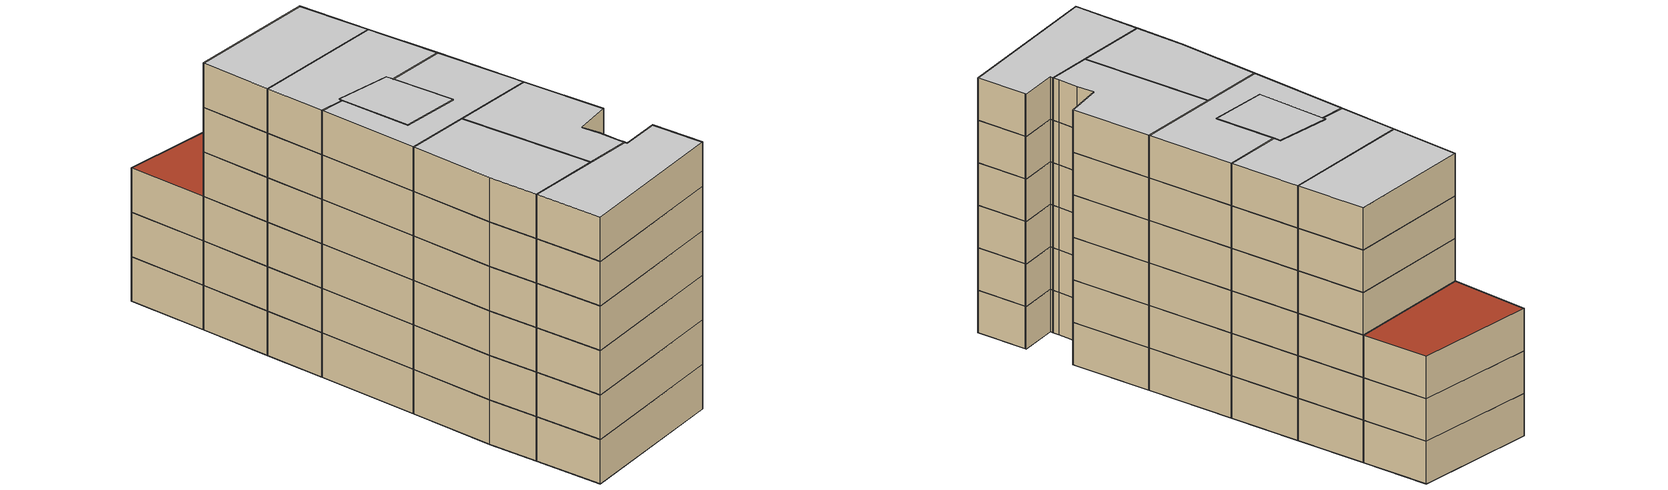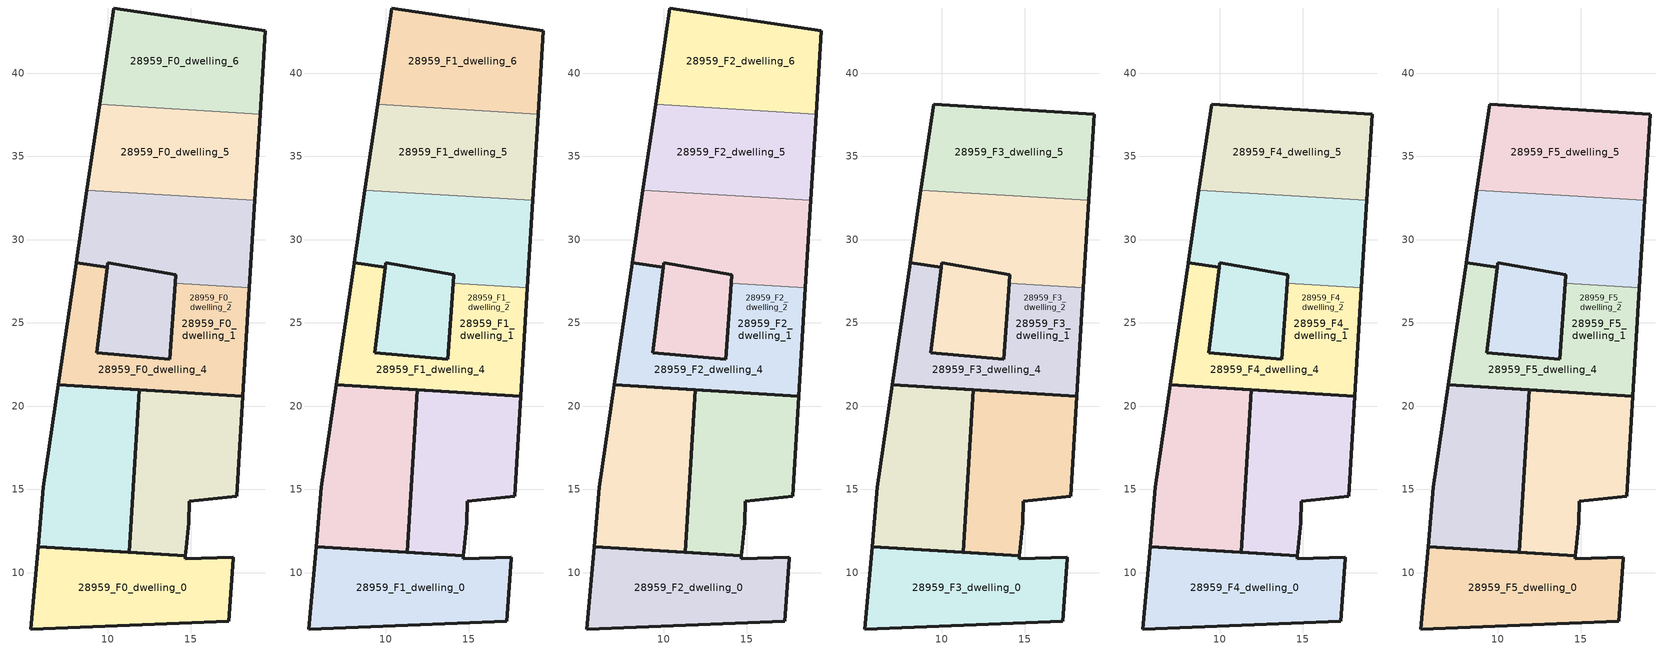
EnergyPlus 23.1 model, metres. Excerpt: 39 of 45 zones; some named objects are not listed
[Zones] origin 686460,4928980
28959_F0_dwelling_0
 floor ground (EU_floor_Construction): 11.3,11.22 11.89,20.99 7.05,21.28 6.15,15.14 5.83,11.56 z0; 17.28,7.08 17.54,10.84 17.55,10.92 14.66,10.83 14.67,11.02 11.3,11.22 5.83,11.56 5.39,6.62 z0; 14.71,11.51 14.89,13.01 14.92,14.29 17.76,14.59 18.12,20.61 11.89,20.99 11.3,11.22 14.67,11.02 z0
 wall outside (EU_wall_Construction): 5.39,6.62 5.83,11.56 14.67,11.02 14.66,10.83 17.55,10.92 17.54,10.84 17.28,7.08 5.39,6.62 z0:3
28959_F0_dwelling_1
 floor ground (EU_floor_Construction): 11.3,11.22 11.89,20.99 7.05,21.28 6.15,15.14 5.83,11.56 z0; 17.28,7.08 17.54,10.84 17.55,10.92 14.66,10.83 14.67,11.02 11.3,11.22 5.83,11.56 5.39,6.62 z0; 18.12,20.61 18.52,27.12 14.05,27.39 13.75,22.82 9.36,23.21 9.97,28.36 8.12,28.61 8.12,28.6 7.05,21.28 11.89,20.99 z0
 wall outside (EU_wall_Construction): 6.15,15.14 7.05,21.28 11.89,20.99 11.3,11.22 5.83,11.56 6.15,15.14 z0:3
28959_F0_dwelling_2
 floor ground (EU_floor_Construction): 17.28,7.08 17.54,10.84 17.55,10.92 14.66,10.83 14.67,11.02 11.3,11.22 5.83,11.56 5.39,6.62 z0; 14.71,11.51 14.89,13.01 14.92,14.29 17.76,14.59 18.12,20.61 11.89,20.99 11.3,11.22 14.67,11.02 z0; 18.12,20.61 18.52,27.12 14.05,27.39 13.75,22.82 9.36,23.21 9.97,28.36 8.12,28.61 8.12,28.6 7.05,21.28 11.89,20.99 z0
 wall outside (EU_wall_Construction): 17.76,14.59 14.92,14.29 14.89,13.01 14.71,11.51 14.67,11.02 11.3,11.22 11.89,20.99 18.12,20.61 17.76,14.59 z0:3
28959_F0_dwelling_3
 floor ground (EU_floor_Construction): 18.12,20.61 18.52,27.12 14.05,27.39 13.75,22.82 9.36,23.21 9.97,28.36 8.12,28.61 8.12,28.6 7.05,21.28 11.89,20.99 z0; 11.3,11.22 11.89,20.99 7.05,21.28 6.15,15.14 5.83,11.56 z0; 14.71,11.51 14.89,13.01 14.92,14.29 17.76,14.59 18.12,20.61 11.89,20.99 11.3,11.22 14.67,11.02 z0; 18.52,27.12 18.84,32.37 8.76,32.98 8.12,28.61 9.97,28.36 10,28.61 14.09,27.9 14.05,27.39 z0; 13.75,22.82 14.05,27.39 14.09,27.9 10,28.61 9.97,28.36 9.36,23.21 z0
 wall outside (EU_wall_Construction): 18.52,27.12 18.12,20.61 7.05,21.28 8.12,28.6 8.12,28.61 9.97,28.36 9.36,23.21 13.75,22.82 14.05,27.39 z0:3
 wall to 28959_F0_dwelling_4 (EU_wall_Construction): 14.05,27.39 18.52,27.12 z0:3
28959_F0_dwelling_4
 floor ground (EU_floor_Construction): 18.52,27.12 18.84,32.37 8.76,32.98 8.12,28.61 9.97,28.36 10,28.61 14.09,27.9 14.05,27.39 z0; 18.12,20.61 18.52,27.12 14.05,27.39 13.75,22.82 9.36,23.21 9.97,28.36 8.12,28.61 8.12,28.6 7.05,21.28 z0; 13.75,22.82 14.05,27.39 14.09,27.9 10,28.61 9.97,28.36 9.36,23.21 z0
 wall outside (EU_wall_Construction): 14.05,27.39 14.09,27.9 10,28.61 9.97,28.36 8.12,28.61 8.76,32.98 / 18.84,32.37 18.52,27.12 z0:3
 wall to 28959_F0_dwelling_5 (EU_wall_Construction): 8.76,32.98 18.84,32.37 z0:3
28959_F0_dwelling_5
 floor ground (EU_floor_Construction): 18.84,32.37 19.16,37.54 9.52,38.13 8.76,32.98 z0
 wall outside (EU_wall_Construction): 8.76,32.98 9.52,38.13 / 19.16,37.54 18.84,32.37 z0:3
 wall to 28959_F0_dwelling_6 (EU_wall_Construction): 9.52,38.13 19.16,37.54 z0:3
28959_F0_dwelling_6
 floor ground (EU_floor_Construction): 19.16,37.54 19.47,42.55 10.37,43.92 9.52,38.13 z0
 wall outside (EU_wall_Construction): 9.52,38.13 10.37,43.92 19.47,42.55 19.16,37.54 z0:3
28959_F1_dwelling_0
 floor to 28959_F0_dwelling_0 (EU_floor_Construction): 17.28,7.08 17.54,10.84 17.55,10.92 14.66,10.83 14.67,11.02 11.3,11.22 5.83,11.56 5.39,6.62 z3; 11.3,11.22 11.89,20.99 7.05,21.28 6.15,15.14 5.83,11.56 z3; 14.71,11.51 14.89,13.01 14.92,14.29 17.76,14.59 18.12,20.61 11.89,20.99 11.3,11.22 14.67,11.02 z3
 wall outside (EU_wall_Construction): 5.39,6.62 5.83,11.56 14.67,11.02 14.66,10.83 17.55,10.92 17.54,10.84 17.28,7.08 5.39,6.62 z3:6
28959_F1_dwelling_1
 floor outside (EU_floor_Construction): 17.28,7.08 17.54,10.84 17.55,10.92 14.66,10.83 14.67,11.02 11.3,11.22 5.83,11.56 5.39,6.62 z3; 18.12,20.61 18.52,27.12 14.05,27.39 13.75,22.82 9.36,23.21 9.97,28.36 8.12,28.61 8.12,28.6 7.05,21.28 11.89,20.99 z3
 floor to 28959_F0_dwelling_1 (EU_floor_Construction): 11.3,11.22 11.89,20.99 7.05,21.28 6.15,15.14 5.83,11.56 z3
 wall outside (EU_wall_Construction): 6.15,15.14 7.05,21.28 11.89,20.99 11.3,11.22 5.83,11.56 6.15,15.14 z3:6
28959_F1_dwelling_2
 floor to 28959_F0_dwelling_2 (EU_floor_Construction): 17.28,7.08 17.54,10.84 17.55,10.92 14.66,10.83 14.67,11.02 11.3,11.22 5.83,11.56 5.39,6.62 z3; 14.71,11.51 14.89,13.01 14.92,14.29 17.76,14.59 18.12,20.61 11.89,20.99 11.3,11.22 14.67,11.02 z3; 18.12,20.61 18.52,27.12 14.05,27.39 13.75,22.82 9.36,23.21 9.97,28.36 8.12,28.61 8.12,28.6 7.05,21.28 11.89,20.99 z3
 wall outside (EU_wall_Construction): 17.76,14.59 14.92,14.29 14.89,13.01 14.71,11.51 14.67,11.02 11.3,11.22 11.89,20.99 18.12,20.61 17.76,14.59 z3:6
28959_F1_dwelling_3
 floor outside (EU_floor_Construction): 18.52,27.12 18.84,32.37 8.76,32.98 8.12,28.61 9.97,28.36 10,28.61 14.09,27.9 14.05,27.39 z3; 13.75,22.82 14.05,27.39 14.09,27.9 10,28.61 9.97,28.36 9.36,23.21 z3
 floor to 28959_F0_dwelling_3 (EU_floor_Construction): 18.12,20.61 18.52,27.12 14.05,27.39 13.75,22.82 9.36,23.21 9.97,28.36 8.12,28.61 8.12,28.6 7.05,21.28 11.89,20.99 z3; 11.3,11.22 11.89,20.99 7.05,21.28 6.15,15.14 5.83,11.56 z3; 14.71,11.51 14.89,13.01 14.92,14.29 17.76,14.59 18.12,20.61 11.89,20.99 11.3,11.22 14.67,11.02 z3
 wall outside (EU_wall_Construction): 18.52,27.12 18.12,20.61 7.05,21.28 8.12,28.6 8.12,28.61 9.97,28.36 9.36,23.21 13.75,22.82 14.05,27.39 z3:6
 wall to 28959_F1_dwelling_4 (EU_wall_Construction): 14.05,27.39 18.52,27.12 z3:6
28959_F1_dwelling_4
 floor to 28959_F0_dwelling_4 (EU_floor_Construction): 18.52,27.12 18.84,32.37 8.76,32.98 8.12,28.61 9.97,28.36 10,28.61 14.09,27.9 14.05,27.39 z3; 18.12,20.61 18.52,27.12 14.05,27.39 13.75,22.82 9.36,23.21 9.97,28.36 8.12,28.61 8.12,28.6 7.05,21.28 z3; 13.75,22.82 14.05,27.39 14.09,27.9 10,28.61 9.97,28.36 9.36,23.21 z3
 wall outside (EU_wall_Construction): 14.05,27.39 14.09,27.9 10,28.61 9.97,28.36 8.12,28.61 8.76,32.98 / 18.84,32.37 18.52,27.12 z3:6
 wall to 28959_F1_dwelling_5 (EU_wall_Construction): 8.76,32.98 18.84,32.37 z3:6
28959_F1_dwelling_5
 floor to 28959_F0_dwelling_5 (EU_floor_Construction): 18.84,32.37 19.16,37.54 9.52,38.13 8.76,32.98 z3
 wall outside (EU_wall_Construction): 8.76,32.98 9.52,38.13 / 19.16,37.54 18.84,32.37 z3:6
 wall to 28959_F1_dwelling_6 (EU_wall_Construction): 9.52,38.13 19.16,37.54 z3:6
28959_F1_dwelling_6
 floor to 28959_F0_dwelling_6 (EU_floor_Construction): 19.16,37.54 19.47,42.55 10.37,43.92 9.52,38.13 z3
 wall outside (EU_wall_Construction): 9.52,38.13 10.37,43.92 19.47,42.55 19.16,37.54 z3:6
28959_F2_dwelling_0
 floor to 28959_F1_dwelling_0 (EU_floor_Construction): 17.28,7.08 17.54,10.84 17.55,10.92 14.66,10.83 14.67,11.02 11.3,11.22 5.83,11.56 5.39,6.62 z6; 11.3,11.22 11.89,20.99 7.05,21.28 6.15,15.14 5.83,11.56 z6; 14.71,11.51 14.89,13.01 14.92,14.29 17.76,14.59 18.12,20.61 11.89,20.99 11.3,11.22 14.67,11.02 z6
 wall outside (EU_wall_Construction): 5.39,6.62 5.83,11.56 14.67,11.02 14.66,10.83 17.55,10.92 17.54,10.84 17.28,7.08 5.39,6.62 z6:9
28959_F2_dwelling_1
 floor outside (EU_floor_Construction): 17.28,7.08 17.54,10.84 17.55,10.92 14.66,10.83 14.67,11.02 11.3,11.22 5.83,11.56 5.39,6.62 z6; 18.12,20.61 18.52,27.12 14.05,27.39 13.75,22.82 9.36,23.21 9.97,28.36 8.12,28.61 8.12,28.6 7.05,21.28 11.89,20.99 z6
 floor to 28959_F1_dwelling_1 (EU_floor_Construction): 11.3,11.22 11.89,20.99 7.05,21.28 6.15,15.14 5.83,11.56 z6
 wall outside (EU_wall_Construction): 6.15,15.14 7.05,21.28 11.89,20.99 11.3,11.22 5.83,11.56 6.15,15.14 z6:9
28959_F2_dwelling_2
 floor to 28959_F1_dwelling_2 (EU_floor_Construction): 17.28,7.08 17.54,10.84 17.55,10.92 14.66,10.83 14.67,11.02 11.3,11.22 5.83,11.56 5.39,6.62 z6; 14.71,11.51 14.89,13.01 14.92,14.29 17.76,14.59 18.12,20.61 11.89,20.99 11.3,11.22 14.67,11.02 z6; 18.12,20.61 18.52,27.12 14.05,27.39 13.75,22.82 9.36,23.21 9.97,28.36 8.12,28.61 8.12,28.6 7.05,21.28 11.89,20.99 z6
 wall outside (EU_wall_Construction): 17.76,14.59 14.92,14.29 14.89,13.01 14.71,11.51 14.67,11.02 11.3,11.22 11.89,20.99 18.12,20.61 17.76,14.59 z6:9
28959_F2_dwelling_3
 floor outside (EU_floor_Construction): 18.52,27.12 18.84,32.37 8.76,32.98 8.12,28.61 9.97,28.36 10,28.61 14.09,27.9 14.05,27.39 z6; 13.75,22.82 14.05,27.39 14.09,27.9 10,28.61 9.97,28.36 9.36,23.21 z6
 floor to 28959_F1_dwelling_3 (EU_floor_Construction): 18.12,20.61 18.52,27.12 14.05,27.39 13.75,22.82 9.36,23.21 9.97,28.36 8.12,28.61 8.12,28.6 7.05,21.28 11.89,20.99 z6; 11.3,11.22 11.89,20.99 7.05,21.28 6.15,15.14 5.83,11.56 z6; 14.71,11.51 14.89,13.01 14.92,14.29 17.76,14.59 18.12,20.61 11.89,20.99 11.3,11.22 14.67,11.02 z6
 wall outside (EU_wall_Construction): 18.52,27.12 18.12,20.61 7.05,21.28 8.12,28.6 8.12,28.61 9.97,28.36 9.36,23.21 13.75,22.82 14.05,27.39 z6:9
 wall to 28959_F2_dwelling_4 (EU_wall_Construction): 14.05,27.39 18.52,27.12 z6:9
28959_F2_dwelling_4
 floor to 28959_F1_dwelling_4 (EU_floor_Construction): 18.52,27.12 18.84,32.37 8.76,32.98 8.12,28.61 9.97,28.36 10,28.61 14.09,27.9 14.05,27.39 z6; 18.12,20.61 18.52,27.12 14.05,27.39 13.75,22.82 9.36,23.21 9.97,28.36 8.12,28.61 8.12,28.6 7.05,21.28 z6; 13.75,22.82 14.05,27.39 14.09,27.9 10,28.61 9.97,28.36 9.36,23.21 z6
 wall outside (EU_wall_Construction): 14.05,27.39 14.09,27.9 10,28.61 9.97,28.36 8.12,28.61 8.76,32.98 / 18.84,32.37 18.52,27.12 z6:9
 wall to 28959_F2_dwelling_5 (EU_wall_Construction): 8.76,32.98 18.84,32.37 z6:9
28959_F2_dwelling_5
 floor to 28959_F1_dwelling_5 (EU_floor_Construction): 18.84,32.37 19.16,37.54 9.52,38.13 8.76,32.98 z6
 wall outside (EU_wall_Construction): 8.76,32.98 9.52,38.13 / 19.16,37.54 18.84,32.37 z6:9
 wall to 28959_F2_dwelling_6 (EU_wall_Construction): 9.52,38.13 19.16,37.54 z6:9
28959_F2_dwelling_6
 floor to 28959_F1_dwelling_6 (EU_floor_Construction): 19.16,37.54 19.47,42.55 10.37,43.92 9.52,38.13 z6
 wall outside (EU_wall_Construction): 9.52,38.13 10.37,43.92 19.47,42.55 19.16,37.54 z6:9
 roof outside (EU_roof_Construction): 19.47,42.55 19.16,37.54 9.52,38.13 10.37,43.92 z9
28959_F3_dwelling_0
 floor to 28959_F2_dwelling_0 (EU_floor_Construction): 17.28,7.08 17.54,10.84 17.55,10.92 14.66,10.83 14.67,11.02 11.3,11.22 5.83,11.56 5.39,6.62 z9; 11.3,11.22 11.89,20.99 7.05,21.28 6.15,15.14 5.83,11.56 z9; 14.71,11.51 14.89,13.01 14.92,14.29 17.76,14.59 18.12,20.61 11.89,20.99 11.3,11.22 14.67,11.02 z9
 wall outside (EU_wall_Construction): 5.39,6.62 5.83,11.56 14.67,11.02 14.66,10.83 17.55,10.92 17.54,10.84 17.28,7.08 5.39,6.62 z9:12
28959_F3_dwelling_1
 floor outside (EU_floor_Construction): 17.28,7.08 17.54,10.84 17.55,10.92 14.66,10.83 14.67,11.02 11.3,11.22 5.83,11.56 5.39,6.62 z9; 18.12,20.61 18.52,27.12 14.05,27.39 13.75,22.82 9.36,23.21 9.97,28.36 8.12,28.61 8.12,28.6 7.05,21.28 11.89,20.99 z9
 floor to 28959_F2_dwelling_1 (EU_floor_Construction): 11.3,11.22 11.89,20.99 7.05,21.28 6.15,15.14 5.83,11.56 z9
 wall outside (EU_wall_Construction): 6.15,15.14 7.05,21.28 11.89,20.99 11.3,11.22 5.83,11.56 6.15,15.14 z9:12
28959_F3_dwelling_2
 floor to 28959_F2_dwelling_2 (EU_floor_Construction): 17.28,7.08 17.54,10.84 17.55,10.92 14.66,10.83 14.67,11.02 11.3,11.22 5.83,11.56 5.39,6.62 z9; 14.71,11.51 14.89,13.01 14.92,14.29 17.76,14.59 18.12,20.61 11.89,20.99 11.3,11.22 14.67,11.02 z9; 18.12,20.61 18.52,27.12 14.05,27.39 13.75,22.82 9.36,23.21 9.97,28.36 8.12,28.61 8.12,28.6 7.05,21.28 11.89,20.99 z9
 wall outside (EU_wall_Construction): 17.76,14.59 14.92,14.29 14.89,13.01 14.71,11.51 14.67,11.02 11.3,11.22 11.89,20.99 18.12,20.61 17.76,14.59 z9:12
28959_F3_dwelling_3
 floor outside (EU_floor_Construction): 18.52,27.12 18.84,32.37 8.76,32.98 8.12,28.61 9.97,28.36 10,28.61 14.09,27.9 14.05,27.39 z9; 13.75,22.82 14.05,27.39 14.09,27.9 10,28.61 9.97,28.36 9.36,23.21 z9
 floor to 28959_F2_dwelling_3 (EU_floor_Construction): 18.12,20.61 18.52,27.12 14.05,27.39 13.75,22.82 9.36,23.21 9.97,28.36 8.12,28.61 8.12,28.6 7.05,21.28 11.89,20.99 z9; 11.3,11.22 11.89,20.99 7.05,21.28 6.15,15.14 5.83,11.56 z9; 14.71,11.51 14.89,13.01 14.92,14.29 17.76,14.59 18.12,20.61 11.89,20.99 11.3,11.22 14.67,11.02 z9
 wall outside (EU_wall_Construction): 18.52,27.12 18.12,20.61 7.05,21.28 8.12,28.6 8.12,28.61 9.97,28.36 9.36,23.21 13.75,22.82 14.05,27.39 z9:12
 wall to 28959_F3_dwelling_4 (EU_wall_Construction): 14.05,27.39 18.52,27.12 z9:12
28959_F3_dwelling_4
 floor to 28959_F2_dwelling_4 (EU_floor_Construction): 18.52,27.12 18.84,32.37 8.76,32.98 8.12,28.61 9.97,28.36 10,28.61 14.09,27.9 14.05,27.39 z9; 18.12,20.61 18.52,27.12 14.05,27.39 13.75,22.82 9.36,23.21 9.97,28.36 8.12,28.61 8.12,28.6 7.05,21.28 z9; 13.75,22.82 14.05,27.39 14.09,27.9 10,28.61 9.97,28.36 9.36,23.21 z9
 wall outside (EU_wall_Construction): 14.05,27.39 14.09,27.9 10,28.61 9.97,28.36 8.12,28.61 8.76,32.98 / 18.84,32.37 18.52,27.12 z9:12
 wall to 28959_F3_dwelling_5 (EU_wall_Construction): 8.76,32.98 18.84,32.37 z9:12
28959_F3_dwelling_5
 floor to 28959_F2_dwelling_5 (EU_floor_Construction): 18.84,32.37 19.16,37.54 9.52,38.13 8.76,32.98 z9
 wall outside (EU_wall_Construction): 8.76,32.98 9.52,38.13 19.16,37.54 18.84,32.37 z9:12
28959_F4_dwelling_0
 floor to 28959_F3_dwelling_0 (EU_floor_Construction): 17.28,7.08 17.54,10.84 17.55,10.92 14.66,10.83 14.67,11.02 11.3,11.22 5.83,11.56 5.39,6.62 z12; 11.3,11.22 11.89,20.99 7.05,21.28 6.15,15.14 5.83,11.56 z12; 14.71,11.51 14.89,13.01 14.92,14.29 17.76,14.59 18.12,20.61 11.89,20.99 11.3,11.22 14.67,11.02 z12
 wall outside (EU_wall_Construction): 5.39,6.62 5.83,11.56 14.67,11.02 14.66,10.83 17.55,10.92 17.54,10.84 17.28,7.08 5.39,6.62 z12:15
28959_F4_dwelling_1
 floor outside (EU_floor_Construction): 17.28,7.08 17.54,10.84 17.55,10.92 14.66,10.83 14.67,11.02 11.3,11.22 5.83,11.56 5.39,6.62 z12; 18.12,20.61 18.52,27.12 14.05,27.39 13.75,22.82 9.36,23.21 9.97,28.36 8.12,28.61 8.12,28.6 7.05,21.28 11.89,20.99 z12
 floor to 28959_F3_dwelling_1 (EU_floor_Construction): 11.3,11.22 11.89,20.99 7.05,21.28 6.15,15.14 5.83,11.56 z12
 wall outside (EU_wall_Construction): 6.15,15.14 7.05,21.28 11.89,20.99 11.3,11.22 5.83,11.56 6.15,15.14 z12:15
28959_F4_dwelling_2
 floor to 28959_F3_dwelling_2 (EU_floor_Construction): 17.28,7.08 17.54,10.84 17.55,10.92 14.66,10.83 14.67,11.02 11.3,11.22 5.83,11.56 5.39,6.62 z12; 14.71,11.51 14.89,13.01 14.92,14.29 17.76,14.59 18.12,20.61 11.89,20.99 11.3,11.22 14.67,11.02 z12; 18.12,20.61 18.52,27.12 14.05,27.39 13.75,22.82 9.36,23.21 9.97,28.36 8.12,28.61 8.12,28.6 7.05,21.28 11.89,20.99 z12
 wall outside (EU_wall_Construction): 17.76,14.59 14.92,14.29 14.89,13.01 14.71,11.51 14.67,11.02 11.3,11.22 11.89,20.99 18.12,20.61 17.76,14.59 z12:15
28959_F4_dwelling_3
 floor outside (EU_floor_Construction): 18.52,27.12 18.84,32.37 8.76,32.98 8.12,28.61 9.97,28.36 10,28.61 14.09,27.9 14.05,27.39 z12; 13.75,22.82 14.05,27.39 14.09,27.9 10,28.61 9.97,28.36 9.36,23.21 z12
 floor to 28959_F3_dwelling_3 (EU_floor_Construction): 18.12,20.61 18.52,27.12 14.05,27.39 13.75,22.82 9.36,23.21 9.97,28.36 8.12,28.61 8.12,28.6 7.05,21.28 11.89,20.99 z12; 11.3,11.22 11.89,20.99 7.05,21.28 6.15,15.14 5.83,11.56 z12; 14.71,11.51 14.89,13.01 14.92,14.29 17.76,14.59 18.12,20.61 11.89,20.99 11.3,11.22 14.67,11.02 z12
 wall outside (EU_wall_Construction): 18.52,27.12 18.12,20.61 7.05,21.28 8.12,28.6 8.12,28.61 9.97,28.36 9.36,23.21 13.75,22.82 14.05,27.39 z12:15
 wall to 28959_F4_dwelling_4 (EU_wall_Construction): 14.05,27.39 18.52,27.12 z12:15
28959_F4_dwelling_4
 floor to 28959_F3_dwelling_4 (EU_floor_Construction): 18.52,27.12 18.84,32.37 8.76,32.98 8.12,28.61 9.97,28.36 10,28.61 14.09,27.9 14.05,27.39 z12; 18.12,20.61 18.52,27.12 14.05,27.39 13.75,22.82 9.36,23.21 9.97,28.36 8.12,28.61 8.12,28.6 7.05,21.28 z12; 13.75,22.82 14.05,27.39 14.09,27.9 10,28.61 9.97,28.36 9.36,23.21 z12
 wall outside (EU_wall_Construction): 14.05,27.39 14.09,27.9 10,28.61 9.97,28.36 8.12,28.61 8.76,32.98 / 18.84,32.37 18.52,27.12 z12:15
 wall to 28959_F4_dwelling_5 (EU_wall_Construction): 8.76,32.98 18.84,32.37 z12:15
28959_F4_dwelling_5
 floor to 28959_F3_dwelling_5 (EU_floor_Construction): 18.84,32.37 19.16,37.54 9.52,38.13 8.76,32.98 z12
 wall outside (EU_wall_Construction): 8.76,32.98 9.52,38.13 19.16,37.54 18.84,32.37 z12:15
28959_F5_dwelling_0
 floor to 28959_F4_dwelling_0 (EU_floor_Construction): 17.28,7.08 17.54,10.84 17.55,10.92 14.66,10.83 14.67,11.02 11.3,11.22 5.83,11.56 5.39,6.62 z15; 11.3,11.22 11.89,20.99 7.05,21.28 6.15,15.14 5.83,11.56 z15; 14.71,11.51 14.89,13.01 14.92,14.29 17.76,14.59 18.12,20.61 11.89,20.99 11.3,11.22 14.67,11.02 z15
 wall outside (EU_wall_Construction): 5.39,6.62 5.83,11.56 14.67,11.02 14.66,10.83 17.55,10.92 17.54,10.84 17.28,7.08 5.39,6.62 z15:18
 ceiling to 28959_F6_dwelling_0 (EU_floor_Construction): 17.55,10.92 17.54,10.84 17.28,7.08 5.39,6.62 5.83,11.56 11.3,11.22 14.67,11.02 14.66,10.83 z18; 11.89,20.99 11.3,11.22 5.83,11.56 6.15,15.14 7.05,21.28 z18; 18.12,20.61 17.76,14.59 14.92,14.29 14.89,13.01 14.71,11.51 14.67,11.02 11.3,11.22 11.89,20.99 z18
28959_F5_dwelling_1
 floor outside (EU_floor_Construction): 17.28,7.08 17.54,10.84 17.55,10.92 14.66,10.83 14.67,11.02 11.3,11.22 5.83,11.56 5.39,6.62 z15; 18.12,20.61 18.52,27.12 14.05,27.39 13.75,22.82 9.36,23.21 9.97,28.36 8.12,28.61 8.12,28.6 7.05,21.28 11.89,20.99 z15
 floor to 28959_F4_dwelling_1 (EU_floor_Construction): 11.3,11.22 11.89,20.99 7.05,21.28 6.15,15.14 5.83,11.56 z15
 wall outside (EU_wall_Construction): 6.15,15.14 7.05,21.28 11.89,20.99 11.3,11.22 5.83,11.56 6.15,15.14 z15:18
 ceiling to 28959_F6_dwelling_2 (EU_floor_Construction): 17.55,10.92 17.54,10.84 17.28,7.08 5.39,6.62 5.83,11.56 11.3,11.22 14.67,11.02 14.66,10.83 z18; 18.52,27.12 18.12,20.61 11.89,20.99 7.05,21.28 8.12,28.6 8.12,28.61 9.97,28.36 9.36,23.21 13.75,22.82 14.05,27.39 z18
 ceiling to 28959_F6_dwelling_1 (EU_floor_Construction): 11.89,20.99 11.3,11.22 5.83,11.56 6.15,15.14 7.05,21.28 z18
28959_F5_dwelling_2
 floor to 28959_F4_dwelling_2 (EU_floor_Construction): 17.28,7.08 17.54,10.84 17.55,10.92 14.66,10.83 14.67,11.02 11.3,11.22 5.83,11.56 5.39,6.62 z15; 14.71,11.51 14.89,13.01 14.92,14.29 17.76,14.59 18.12,20.61 11.89,20.99 11.3,11.22 14.67,11.02 z15; 18.12,20.61 18.52,27.12 14.05,27.39 13.75,22.82 9.36,23.21 9.97,28.36 8.12,28.61 8.12,28.6 7.05,21.28 11.89,20.99 z15
 wall outside (EU_wall_Construction): 17.76,14.59 14.92,14.29 14.89,13.01 14.71,11.51 14.67,11.02 11.3,11.22 11.89,20.99 18.12,20.61 17.76,14.59 z15:18
 ceiling to 28959_F6_dwelling_2 (EU_floor_Construction): 17.55,10.92 17.54,10.84 17.28,7.08 5.39,6.62 5.83,11.56 11.3,11.22 14.67,11.02 14.66,10.83 z18; 18.12,20.61 17.76,14.59 14.92,14.29 14.89,13.01 14.71,11.51 14.67,11.02 11.3,11.22 11.89,20.99 z18; 18.52,27.12 18.12,20.61 11.89,20.99 7.05,21.28 8.12,28.6 8.12,28.61 9.97,28.36 9.36,23.21 13.75,22.82 14.05,27.39 z18
28959_F5_dwelling_3
 floor outside (EU_floor_Construction): 18.52,27.12 18.84,32.37 8.76,32.98 8.12,28.61 9.97,28.36 10,28.61 14.09,27.9 14.05,27.39 z15; 13.75,22.82 14.05,27.39 14.09,27.9 10,28.61 9.97,28.36 9.36,23.21 z15
 floor to 28959_F4_dwelling_3 (EU_floor_Construction): 18.12,20.61 18.52,27.12 14.05,27.39 13.75,22.82 9.36,23.21 9.97,28.36 8.12,28.61 8.12,28.6 7.05,21.28 11.89,20.99 z15; 11.3,11.22 11.89,20.99 7.05,21.28 6.15,15.14 5.83,11.56 z15; 14.71,11.51 14.89,13.01 14.92,14.29 17.76,14.59 18.12,20.61 11.89,20.99 11.3,11.22 14.67,11.02 z15
 wall outside (EU_wall_Construction): 18.52,27.12 18.12,20.61 7.05,21.28 8.12,28.6 8.12,28.61 9.97,28.36 9.36,23.21 13.75,22.82 14.05,27.39 z15:18
 wall to 28959_F5_dwelling_4 (EU_wall_Construction): 14.05,27.39 18.52,27.12 z15:18
 ceiling to 28959_F6_dwelling_3 (EU_floor_Construction): 11.89,20.99 11.3,11.22 5.83,11.56 6.15,15.14 7.05,21.28 z18; 18.52,27.12 18.12,20.61 11.89,20.99 7.05,21.28 8.12,28.6 8.12,28.61 9.97,28.36 9.36,23.21 13.75,22.82 14.05,27.39 z18; 18.12,20.61 17.76,14.59 14.92,14.29 14.89,13.01 14.71,11.51 14.67,11.02 11.3,11.22 11.89,20.99 z18
 ceiling to 28959_F6_dwelling_4 (EU_floor_Construction): 18.84,32.37 18.52,27.12 14.05,27.39 14.09,27.9 10,28.61 9.97,28.36 8.12,28.61 8.76,32.98 z18; 14.09,27.9 14.05,27.39 13.75,22.82 9.36,23.21 9.97,28.36 10,28.61 z18
28959_F5_dwelling_4
 floor to 28959_F4_dwelling_4 (EU_floor_Construction): 18.52,27.12 18.84,32.37 8.76,32.98 8.12,28.61 9.97,28.36 10,28.61 14.09,27.9 14.05,27.39 z15; 18.12,20.61 18.52,27.12 14.05,27.39 13.75,22.82 9.36,23.21 9.97,28.36 8.12,28.61 8.12,28.6 7.05,21.28 z15; 13.75,22.82 14.05,27.39 14.09,27.9 10,28.61 9.97,28.36 9.36,23.21 z15
 wall outside (EU_wall_Construction): 14.05,27.39 14.09,27.9 10,28.61 9.97,28.36 8.12,28.61 8.76,32.98 / 18.84,32.37 18.52,27.12 z15:18
 wall to 28959_F5_dwelling_5 (EU_wall_Construction): 8.76,32.98 18.84,32.37 z15:18
 ceiling to 28959_F6_dwelling_4 (EU_floor_Construction): 18.52,27.12 18.12,20.61 7.05,21.28 8.12,28.6 8.12,28.61 9.97,28.36 9.36,23.21 13.75,22.82 14.05,27.39 z18; 18.84,32.37 18.52,27.12 14.05,27.39 14.09,27.9 10,28.61 9.97,28.36 8.12,28.61 8.76,32.98 z18; 14.09,27.9 14.05,27.39 13.75,22.82 9.36,23.21 9.97,28.36 10,28.61 z18
28959_F5_dwelling_5
 floor to 28959_F4_dwelling_5 (EU_floor_Construction): 18.84,32.37 19.16,37.54 9.52,38.13 8.76,32.98 z15
 wall outside (EU_wall_Construction): 8.76,32.98 9.52,38.13 19.16,37.54 18.84,32.37 z15:18
 ceiling to 28959_F6_dwelling_5 (EU_floor_Construction): 19.16,37.54 18.84,32.37 8.76,32.98 9.52,38.13 z18
[Building]
EU S2 Campaign: North Axis {deg}=0; Terrain=City; Solar Distribution=FullExterior
[Site:Location]
Bologna: Latitude {deg}=44.5; Longitude {deg}=11.25; Time Zone {hr}=1; Elevation {m}=37
[SizingPeriod:WeatherFileDays]
AnnualSizingPeriod: Begin Month=1; Begin Day of Month=1; End Month=12; End Day of Month=31; Day of Week for Start Day=Monday; Use Weather File Daylight Saving Period=No; Use Weather File Rain and Snow Indicators=No
[MATERIAL]
EU_InternalMass_Material: Roughness=MediumRough; Thickness {m}=0.1; Conductivity {W/m-K}=1; Density {kg/m3}=1800; Specific Heat {J/kg-K}=900; Thermal Absorptance=0.9; Solar Absorptance=0.7; Visible Absorptance=0.7
[MATERIAL:NOMASS] Roughness=MediumRough; Thermal Absorptance=0.9; Solar Absorptance=0.7; Visible Absorptance=0.7
Name | Thermal Resistance {m2-K/W}
EU_wall_NoMass | 0.905828
EU_roof_NoMass | 0.37593
EU_floor_NoMass | 0.67114
[CONSTRUCTION]
EU_wall_Construction: EU_wall_NoMass
EU_roof_Construction: EU_roof_NoMass
EU_floor_Construction: EU_floor_NoMass
EU_InternalMass_Construction: EU_InternalMass_Material
[ZONE] Type=1; Multiplier=1; Ceiling Height {m}=autocalculate; Floor Area {m2}=autocalculate; Part of Total Floor Area=Yes
Name | Volume {m3}
28959_F0_dwelling_0; 28959_F1_dwelling_0; 28959_F2_dwelling_0; 28959_F3_dwelling_0; 28959_F4_dwelling_0; 28959_F5_dwelling_0 | 460.718
28959_F0_dwelling_1; 28959_F1_dwelling_1; 28959_F2_dwelling_1; 28959_F3_dwelling_1; 28959_F4_dwelling_1; 28959_F5_dwelling_1 | 465.189
28959_F0_dwelling_2; 28959_F1_dwelling_2; 28959_F2_dwelling_2; 28959_F3_dwelling_2; 28959_F4_dwelling_2; 28959_F5_dwelling_2 | 465.191
28959_F0_dwelling_3; 28959_F1_dwelling_3; 28959_F2_dwelling_3; 28959_F3_dwelling_3; 28959_F4_dwelling_3; 28959_F5_dwelling_3 | 681.65
28959_F0_dwelling_4; 28959_F1_dwelling_4; 28959_F2_dwelling_4; 28959_F3_dwelling_4; 28959_F4_dwelling_4; 28959_F5_dwelling_4 | 374.602
28959_F0_dwelling_5; 28959_F1_dwelling_6; 28959_F2_dwelling_6 | 153.566
28959_F1_dwelling_5; 28959_F2_dwelling_5; 28959_F3_dwelling_5; 28959_F4_dwelling_5; 28959_F5_dwelling_5; 28959_F0_dwelling_6 | 153.565
[INTERNALMASS] Construction=EU_InternalMass_Construction
Name | Zone or ZoneList | Surface Area {m2}
28959_F0_dwelling_0_EU_InternalMass | 28959_F0_dwelling_0 | 51.225
28959_F0_dwelling_1_EU_InternalMass | 28959_F0_dwelling_1 | 51.1733
28959_F0_dwelling_2_EU_InternalMass | 28959_F0_dwelling_2 | 51.1746
28959_F0_dwelling_3_EU_InternalMass | 28959_F0_dwelling_3 | 52.6648
28959_F0_dwelling_4_EU_InternalMass | 28959_F0_dwelling_4 | 49.7157
28959_F0_dwelling_5_EU_InternalMass | 28959_F0_dwelling_5 | 51.1885
28959_F0_dwelling_6_EU_InternalMass | 28959_F0_dwelling_6 | 51.1886
28959_F1_dwelling_0_EU_InternalMass | 28959_F1_dwelling_0 | 51.225
28959_F1_dwelling_1_EU_InternalMass | 28959_F1_dwelling_1 | 51.1733
28959_F1_dwelling_2_EU_InternalMass | 28959_F1_dwelling_2 | 51.1746
28959_F1_dwelling_3_EU_InternalMass | 28959_F1_dwelling_3 | 52.6648
28959_F1_dwelling_4_EU_InternalMass | 28959_F1_dwelling_4 | 49.7157
28959_F1_dwelling_5_EU_InternalMass | 28959_F1_dwelling_5 | 51.1885
28959_F1_dwelling_6_EU_InternalMass | 28959_F1_dwelling_6 | 51.1886
28959_F2_dwelling_0_EU_InternalMass | 28959_F2_dwelling_0 | 51.225
28959_F2_dwelling_1_EU_InternalMass | 28959_F2_dwelling_1 | 51.1733
28959_F2_dwelling_2_EU_InternalMass | 28959_F2_dwelling_2 | 51.1746
28959_F2_dwelling_3_EU_InternalMass | 28959_F2_dwelling_3 | 52.6648
28959_F2_dwelling_4_EU_InternalMass | 28959_F2_dwelling_4 | 49.7157
28959_F2_dwelling_5_EU_InternalMass | 28959_F2_dwelling_5 | 51.1885
28959_F2_dwelling_6_EU_InternalMass | 28959_F2_dwelling_6 | 51.1886
28959_F3_dwelling_0_EU_InternalMass | 28959_F3_dwelling_0 | 59.7209
28959_F3_dwelling_1_EU_InternalMass | 28959_F3_dwelling_1 | 59.7217
28959_F3_dwelling_2_EU_InternalMass | 28959_F3_dwelling_2 | 51.3981
28959_F3_dwelling_3_EU_InternalMass | 28959_F3_dwelling_3 | 68.0504
28959_F3_dwelling_4_EU_InternalMass | 28959_F3_dwelling_4 | 59.7137
28959_F3_dwelling_5_EU_InternalMass | 28959_F3_dwelling_5 | 59.7231
28959_F4_dwelling_0_EU_InternalMass | 28959_F4_dwelling_0 | 59.7209
28959_F4_dwelling_1_EU_InternalMass | 28959_F4_dwelling_1 | 59.7217
28959_F4_dwelling_2_EU_InternalMass | 28959_F4_dwelling_2 | 51.3981
28959_F4_dwelling_3_EU_InternalMass | 28959_F4_dwelling_3 | 68.0504
28959_F4_dwelling_4_EU_InternalMass | 28959_F4_dwelling_4 | 59.7137
28959_F4_dwelling_5_EU_InternalMass | 28959_F4_dwelling_5 | 59.7231
28959_F5_dwelling_0_EU_InternalMass | 28959_F5_dwelling_0 | 59.7209
28959_F5_dwelling_1_EU_InternalMass | 28959_F5_dwelling_1 | 59.7217
28959_F5_dwelling_2_EU_InternalMass | 28959_F5_dwelling_2 | 51.3981
28959_F5_dwelling_3_EU_InternalMass | 28959_F5_dwelling_3 | 68.0504
28959_F5_dwelling_4_EU_InternalMass | 28959_F5_dwelling_4 | 59.7137
28959_F5_dwelling_5_EU_InternalMass | 28959_F5_dwelling_5 | 59.7231
[OTHEREQUIPMENT] Fuel Type=Electricity; Design Level Calculation Method=Watts/Area; Power per Zone Floor Area {W/m2}=1; Fraction Latent=0; Fraction Radiant=0; Fraction Lost=0; Carbon Dioxide Generation Rate {m3/s-W}=0; EndUse Subcategory=EU_Step8_InternalGains
Name | Zone or ZoneList or Space or SpaceList | Schedule
EU_Step8_InternalGain_28959_F0_dwelling_0_f000 | 28959_F0_dwelling_0 | EU_Step8_GainSchedule_28959_F0_dwelling_0_f000
EU_Step8_InternalGain_28959_F0_dwelling_1_f000 | 28959_F0_dwelling_1 | EU_Step8_GainSchedule_28959_F0_dwelling_1_f000
EU_Step8_InternalGain_28959_F0_dwelling_2_f000 | 28959_F0_dwelling_2 | EU_Step8_GainSchedule_28959_F0_dwelling_2_f000
EU_Step8_InternalGain_28959_F0_dwelling_3_f000 | 28959_F0_dwelling_3 | EU_Step8_GainSchedule_28959_F0_dwelling_3_f000
EU_Step8_InternalGain_28959_F0_dwelling_4_f000 | 28959_F0_dwelling_4 | EU_Step8_GainSchedule_28959_F0_dwelling_4_f000
EU_Step8_InternalGain_28959_F0_dwelling_5_f000 | 28959_F0_dwelling_5 | EU_Step8_GainSchedule_28959_F0_dwelling_5_f000
EU_Step8_InternalGain_28959_F0_dwelling_6_f000 | 28959_F0_dwelling_6 | EU_Step8_GainSchedule_28959_F0_dwelling_6_f000
EU_Step8_InternalGain_28959_F1_dwelling_0_f000 | 28959_F1_dwelling_0 | EU_Step8_GainSchedule_28959_F1_dwelling_0_f000
EU_Step8_InternalGain_28959_F1_dwelling_1_f000 | 28959_F1_dwelling_1 | EU_Step8_GainSchedule_28959_F1_dwelling_1_f000
EU_Step8_InternalGain_28959_F1_dwelling_2_f000 | 28959_F1_dwelling_2 | EU_Step8_GainSchedule_28959_F1_dwelling_2_f000
EU_Step8_InternalGain_28959_F1_dwelling_3_f000 | 28959_F1_dwelling_3 | EU_Step8_GainSchedule_28959_F1_dwelling_3_f000
EU_Step8_InternalGain_28959_F1_dwelling_4_f000 | 28959_F1_dwelling_4 | EU_Step8_GainSchedule_28959_F1_dwelling_4_f000
EU_Step8_InternalGain_28959_F1_dwelling_5_f000 | 28959_F1_dwelling_5 | EU_Step8_GainSchedule_28959_F1_dwelling_5_f000
EU_Step8_InternalGain_28959_F1_dwelling_6_f000 | 28959_F1_dwelling_6 | EU_Step8_GainSchedule_28959_F1_dwelling_6_f000
EU_Step8_InternalGain_28959_F2_dwelling_0_f000 | 28959_F2_dwelling_0 | EU_Step8_GainSchedule_28959_F2_dwelling_0_f000
EU_Step8_InternalGain_28959_F2_dwelling_1_f000 | 28959_F2_dwelling_1 | EU_Step8_GainSchedule_28959_F2_dwelling_1_f000
EU_Step8_InternalGain_28959_F2_dwelling_2_f000 | 28959_F2_dwelling_2 | EU_Step8_GainSchedule_28959_F2_dwelling_2_f000
EU_Step8_InternalGain_28959_F2_dwelling_3_f000 | 28959_F2_dwelling_3 | EU_Step8_GainSchedule_28959_F2_dwelling_3_f000
EU_Step8_InternalGain_28959_F2_dwelling_4_f000 | 28959_F2_dwelling_4 | EU_Step8_GainSchedule_28959_F2_dwelling_4_f000
EU_Step8_InternalGain_28959_F2_dwelling_5_f000 | 28959_F2_dwelling_5 | EU_Step8_GainSchedule_28959_F2_dwelling_5_f000
EU_Step8_InternalGain_28959_F2_dwelling_6_f000 | 28959_F2_dwelling_6 | EU_Step8_GainSchedule_28959_F2_dwelling_6_f000
EU_Step8_InternalGain_28959_F3_dwelling_0_f000 | 28959_F3_dwelling_0 | EU_Step8_GainSchedule_28959_F3_dwelling_0_f000
EU_Step8_InternalGain_28959_F3_dwelling_1_f000 | 28959_F3_dwelling_1 | EU_Step8_GainSchedule_28959_F3_dwelling_1_f000
EU_Step8_InternalGain_28959_F3_dwelling_2_f000 | 28959_F3_dwelling_2 | EU_Step8_GainSchedule_28959_F3_dwelling_2_f000
EU_Step8_InternalGain_28959_F3_dwelling_3_f000 | 28959_F3_dwelling_3 | EU_Step8_GainSchedule_28959_F3_dwelling_3_f000
EU_Step8_InternalGain_28959_F3_dwelling_4_f000 | 28959_F3_dwelling_4 | EU_Step8_GainSchedule_28959_F3_dwelling_4_f000
EU_Step8_InternalGain_28959_F3_dwelling_5_f000 | 28959_F3_dwelling_5 | EU_Step8_GainSchedule_28959_F3_dwelling_5_f000
EU_Step8_InternalGain_28959_F4_dwelling_0_f000 | 28959_F4_dwelling_0 | EU_Step8_GainSchedule_28959_F4_dwelling_0_f000
EU_Step8_InternalGain_28959_F4_dwelling_1_f000 | 28959_F4_dwelling_1 | EU_Step8_GainSchedule_28959_F4_dwelling_1_f000
EU_Step8_InternalGain_28959_F4_dwelling_2_f000 | 28959_F4_dwelling_2 | EU_Step8_GainSchedule_28959_F4_dwelling_2_f000
EU_Step8_InternalGain_28959_F4_dwelling_3_f000 | 28959_F4_dwelling_3 | EU_Step8_GainSchedule_28959_F4_dwelling_3_f000
EU_Step8_InternalGain_28959_F4_dwelling_4_f000 | 28959_F4_dwelling_4 | EU_Step8_GainSchedule_28959_F4_dwelling_4_f000
EU_Step8_InternalGain_28959_F4_dwelling_5_f000 | 28959_F4_dwelling_5 | EU_Step8_GainSchedule_28959_F4_dwelling_5_f000
EU_Step8_InternalGain_28959_F5_dwelling_0_f000 | 28959_F5_dwelling_0 | EU_Step8_GainSchedule_28959_F5_dwelling_0_f000
EU_Step8_InternalGain_28959_F5_dwelling_1_f000 | 28959_F5_dwelling_1 | EU_Step8_GainSchedule_28959_F5_dwelling_1_f000
EU_Step8_InternalGain_28959_F5_dwelling_2_f000 | 28959_F5_dwelling_2 | EU_Step8_GainSchedule_28959_F5_dwelling_2_f000
EU_Step8_InternalGain_28959_F5_dwelling_3_f000 | 28959_F5_dwelling_3 | EU_Step8_GainSchedule_28959_F5_dwelling_3_f000
EU_Step8_InternalGain_28959_F5_dwelling_4_f000 | 28959_F5_dwelling_4 | EU_Step8_GainSchedule_28959_F5_dwelling_4_f000
EU_Step8_InternalGain_28959_F5_dwelling_5_f000 | 28959_F5_dwelling_5 | EU_Step8_GainSchedule_28959_F5_dwelling_5_f000
[ZONEVENTILATION:DESIGNFLOWRATE] Schedule=EU_AlwaysOn; Design Flow Rate Calculation Method=AirChanges/Hour; Air Changes per Hour {1/hr}=0.73129; Ventilation Type=Natural; Fan Pressure Rise {Pa}=0; Fan Total Efficiency=1; Constant Term Coefficient=1; Temperature Term Coefficient=0; Velocity Term Coefficient=0; Velocity Squared Term Coefficient=0; Minimum Indoor Temperature {C}=-100; Maximum Indoor Temperature {C}=100; Delta Temperature {deltaC}=-100; Minimum Outdoor Temperature {C}=-100; Maximum Outdoor Temperature {C}=100; Maximum Wind Speed {m/s}=40
Name | Zone or ZoneList or Space or SpaceList
EU_ConstantAir_28959_F0_dwelling_0 | 28959_F0_dwelling_0
EU_ConstantAir_28959_F0_dwelling_1 | 28959_F0_dwelling_1
EU_ConstantAir_28959_F0_dwelling_2 | 28959_F0_dwelling_2
EU_ConstantAir_28959_F0_dwelling_3 | 28959_F0_dwelling_3
EU_ConstantAir_28959_F0_dwelling_4 | 28959_F0_dwelling_4
EU_ConstantAir_28959_F0_dwelling_5 | 28959_F0_dwelling_5
EU_ConstantAir_28959_F0_dwelling_6 | 28959_F0_dwelling_6
EU_ConstantAir_28959_F1_dwelling_0 | 28959_F1_dwelling_0
EU_ConstantAir_28959_F1_dwelling_1 | 28959_F1_dwelling_1
EU_ConstantAir_28959_F1_dwelling_2 | 28959_F1_dwelling_2
EU_ConstantAir_28959_F1_dwelling_3 | 28959_F1_dwelling_3
EU_ConstantAir_28959_F1_dwelling_4 | 28959_F1_dwelling_4
EU_ConstantAir_28959_F1_dwelling_5 | 28959_F1_dwelling_5
EU_ConstantAir_28959_F1_dwelling_6 | 28959_F1_dwelling_6
EU_ConstantAir_28959_F2_dwelling_0 | 28959_F2_dwelling_0
EU_ConstantAir_28959_F2_dwelling_1 | 28959_F2_dwelling_1
EU_ConstantAir_28959_F2_dwelling_2 | 28959_F2_dwelling_2
EU_ConstantAir_28959_F2_dwelling_3 | 28959_F2_dwelling_3
EU_ConstantAir_28959_F2_dwelling_4 | 28959_F2_dwelling_4
EU_ConstantAir_28959_F2_dwelling_5 | 28959_F2_dwelling_5
EU_ConstantAir_28959_F2_dwelling_6 | 28959_F2_dwelling_6
EU_ConstantAir_28959_F3_dwelling_0 | 28959_F3_dwelling_0
EU_ConstantAir_28959_F3_dwelling_1 | 28959_F3_dwelling_1
EU_ConstantAir_28959_F3_dwelling_2 | 28959_F3_dwelling_2
EU_ConstantAir_28959_F3_dwelling_3 | 28959_F3_dwelling_3
EU_ConstantAir_28959_F3_dwelling_4 | 28959_F3_dwelling_4
EU_ConstantAir_28959_F3_dwelling_5 | 28959_F3_dwelling_5
EU_ConstantAir_28959_F4_dwelling_0 | 28959_F4_dwelling_0
EU_ConstantAir_28959_F4_dwelling_1 | 28959_F4_dwelling_1
EU_ConstantAir_28959_F4_dwelling_2 | 28959_F4_dwelling_2
EU_ConstantAir_28959_F4_dwelling_3 | 28959_F4_dwelling_3
EU_ConstantAir_28959_F4_dwelling_4 | 28959_F4_dwelling_4
EU_ConstantAir_28959_F4_dwelling_5 | 28959_F4_dwelling_5
EU_ConstantAir_28959_F5_dwelling_0 | 28959_F5_dwelling_0
EU_ConstantAir_28959_F5_dwelling_1 | 28959_F5_dwelling_1
EU_ConstantAir_28959_F5_dwelling_2 | 28959_F5_dwelling_2
EU_ConstantAir_28959_F5_dwelling_3 | 28959_F5_dwelling_3
EU_ConstantAir_28959_F5_dwelling_4 | 28959_F5_dwelling_4
EU_ConstantAir_28959_F5_dwelling_5 | 28959_F5_dwelling_5
[HVACTEMPLATE:THERMOSTAT] Constant Heating Setpoint {C}=20; Constant Cooling Setpoint {C}=50
EU_HeatOnly_28959_F0_dwelling_0; EU_HeatOnly_28959_F0_dwelling_1; EU_HeatOnly_28959_F0_dwelling_2; EU_HeatOnly_28959_F0_dwelling_3; EU_HeatOnly_28959_F0_dwelling_4; EU_HeatOnly_28959_F0_dwelling_5; EU_HeatOnly_28959_F0_dwelling_6; EU_HeatOnly_28959_F1_dwelling_0; EU_HeatOnly_28959_F1_dwelling_1; EU_HeatOnly_28959_F1_dwelling_2; EU_HeatOnly_28959_F1_dwelling_3; EU_HeatOnly_28959_F1_dwelling_4; EU_HeatOnly_28959_F1_dwelling_5; EU_HeatOnly_28959_F1_dwelling_6; EU_HeatOnly_28959_F2_dwelling_0; EU_HeatOnly_28959_F2_dwelling_1; EU_HeatOnly_28959_F2_dwelling_2; EU_HeatOnly_28959_F2_dwelling_3; EU_HeatOnly_28959_F2_dwelling_4; EU_HeatOnly_28959_F2_dwelling_5; EU_HeatOnly_28959_F2_dwelling_6; EU_HeatOnly_28959_F3_dwelling_0; EU_HeatOnly_28959_F3_dwelling_1; EU_HeatOnly_28959_F3_dwelling_2; EU_HeatOnly_28959_F3_dwelling_3; EU_HeatOnly_28959_F3_dwelling_4; EU_HeatOnly_28959_F3_dwelling_5; EU_HeatOnly_28959_F4_dwelling_0; EU_HeatOnly_28959_F4_dwelling_1
[HVACTEMPLATE:ZONE:IDEALLOADSAIRSYSTEM] System Availability Schedule=EU_AlwaysOn; Maximum Heating Supply Air Temperature {C}=50; Minimum Cooling Supply Air Temperature {C}=13; Maximum Heating Supply Air Humidity Ratio {kgWater/kgDryAir}=0.0156; Minimum Cooling Supply Air Humidity Ratio {kgWater/kgDryAir}=0.0077; Heating Limit=NoLimit; Cooling Limit=NoLimit; Heating Availability Schedule=EU_AlwaysOn; Cooling Availability Schedule=EU_CoolingOff; Dehumidification Control Type=ConstantSensibleHeatRatio; Cooling Sensible Heat Ratio=0.7; Dehumidification Setpoint {percent}=60; Humidification Control Type=None; Humidification Setpoint {percent}=30; Outdoor Air Method=None; Outdoor Air Flow Rate per Person {m3/s}=0.00944; Outdoor Air Flow Rate per Zone Floor Area {m3/s-m2}=0; Outdoor Air Flow Rate per Zone {m3/s}=0; Demand Controlled Ventilation Type=None; Outdoor Air Economizer Type=NoEconomizer; Heat Recovery Type=None; Sensible Heat Recovery Effectiveness=0.7; Latent Heat Recovery Effectiveness=0.65
Name | Template Thermostat
28959_F0_dwelling_0 | EU_HeatOnly_28959_F0_dwelling_0
28959_F0_dwelling_1 | EU_HeatOnly_28959_F0_dwelling_1
28959_F0_dwelling_2 | EU_HeatOnly_28959_F0_dwelling_2
28959_F0_dwelling_3 | EU_HeatOnly_28959_F0_dwelling_3
28959_F0_dwelling_4 | EU_HeatOnly_28959_F0_dwelling_4
28959_F0_dwelling_5 | EU_HeatOnly_28959_F0_dwelling_5
28959_F0_dwelling_6 | EU_HeatOnly_28959_F0_dwelling_6
28959_F1_dwelling_0 | EU_HeatOnly_28959_F1_dwelling_0
28959_F1_dwelling_1 | EU_HeatOnly_28959_F1_dwelling_1
28959_F1_dwelling_2 | EU_HeatOnly_28959_F1_dwelling_2
28959_F1_dwelling_3 | EU_HeatOnly_28959_F1_dwelling_3
28959_F1_dwelling_4 | EU_HeatOnly_28959_F1_dwelling_4
28959_F1_dwelling_5 | EU_HeatOnly_28959_F1_dwelling_5
28959_F1_dwelling_6 | EU_HeatOnly_28959_F1_dwelling_6
28959_F2_dwelling_0 | EU_HeatOnly_28959_F2_dwelling_0
28959_F2_dwelling_1 | EU_HeatOnly_28959_F2_dwelling_1
28959_F2_dwelling_2 | EU_HeatOnly_28959_F2_dwelling_2
28959_F2_dwelling_3 | EU_HeatOnly_28959_F2_dwelling_3
28959_F2_dwelling_4 | EU_HeatOnly_28959_F2_dwelling_4
28959_F2_dwelling_5 | EU_HeatOnly_28959_F2_dwelling_5
28959_F2_dwelling_6 | EU_HeatOnly_28959_F2_dwelling_6
28959_F3_dwelling_0 | EU_HeatOnly_28959_F3_dwelling_0
28959_F3_dwelling_1 | EU_HeatOnly_28959_F3_dwelling_1
28959_F3_dwelling_2 | EU_HeatOnly_28959_F3_dwelling_2
28959_F3_dwelling_3 | EU_HeatOnly_28959_F3_dwelling_3
28959_F3_dwelling_4 | EU_HeatOnly_28959_F3_dwelling_4
28959_F3_dwelling_5 | EU_HeatOnly_28959_F3_dwelling_5
28959_F4_dwelling_0 | EU_HeatOnly_28959_F4_dwelling_0
28959_F4_dwelling_1 | EU_HeatOnly_28959_F4_dwelling_1
28959_F4_dwelling_2 | EU_HeatOnly_28959_F4_dwelling_2
28959_F4_dwelling_3 | EU_HeatOnly_28959_F4_dwelling_3
28959_F4_dwelling_4 | EU_HeatOnly_28959_F4_dwelling_4
28959_F4_dwelling_5 | EU_HeatOnly_28959_F4_dwelling_5
28959_F5_dwelling_0 | EU_HeatOnly_28959_F5_dwelling_0
28959_F5_dwelling_1 | EU_HeatOnly_28959_F5_dwelling_1
28959_F5_dwelling_2 | EU_HeatOnly_28959_F5_dwelling_2
28959_F5_dwelling_3 | EU_HeatOnly_28959_F5_dwelling_3
28959_F5_dwelling_4 | EU_HeatOnly_28959_F5_dwelling_4
28959_F5_dwelling_5 | EU_HeatOnly_28959_F5_dwelling_5
[SIZING:ZONE] Zone Cooling Design Supply Air Temperature Input Method=SupplyAirTemperature; Zone Cooling Design Supply Air Temperature {C}=13; Zone Heating Design Supply Air Temperature Input Method=SupplyAirTemperature; Zone Heating Design Supply Air Temperature {C}=50; Zone Cooling Design Supply Air Humidity Ratio {kgWater/kgDryAir}=0.008; Zone Heating Design Supply Air Humidity Ratio {kgWater/kgDryAir}=0.008; Cooling Design Air Flow Method=DesignDay; Cooling Design Air Flow Rate {m3/s}=0; Cooling Minimum Air Flow per Zone Floor Area {m3/s-m2}=0.000762; Cooling Minimum Air Flow {m3/s}=0; Cooling Minimum Air Flow Fraction=0.2; Heating Design Air Flow Method=DesignDay; Heating Design Air Flow Rate {m3/s}=0; Heating Maximum Air Flow per Zone Floor Area {m3/s-m2}=0.002032; Heating Maximum Air Flow {m3/s}=0.141576; Heating Maximum Air Flow Fraction=0.3; Account for Dedicated Outdoor Air System=No; Dedicated Outdoor Air System Control Strategy=NeutralSupplyAir; Dedicated Outdoor Air Low Setpoint Temperature for Design {C}=autosize; Dedicated Outdoor Air High Setpoint Temperature for Design {C}=autosize; Zone Load Sizing Method=Sensible Load Only No Latent Load; Zone Latent Cooling Design Supply Air Humidity Ratio Input Method=HumidityRatioDifference; Zone Cooling Design Supply Air Humidity Ratio Difference {kgWater/kgDryAir}=0.005; Zone Latent Heating Design Supply Air Humidity Ratio Input Method=HumidityRatioDifference; Zone Humidification Design Supply Air Humidity Ratio Difference {kgWater/kgDryAir}=0.005
28959_F0_dwelling_0; 28959_F0_dwelling_1; 28959_F0_dwelling_2; 28959_F0_dwelling_3; 28959_F0_dwelling_4; 28959_F0_dwelling_5; 28959_F0_dwelling_6; 28959_F1_dwelling_0; 28959_F1_dwelling_1; 28959_F1_dwelling_2; 28959_F1_dwelling_3; 28959_F1_dwelling_4; 28959_F1_dwelling_5; 28959_F1_dwelling_6; 28959_F2_dwelling_0; 28959_F2_dwelling_1; 28959_F2_dwelling_2; 28959_F2_dwelling_3; 28959_F2_dwelling_4; 28959_F2_dwelling_5; 28959_F2_dwelling_6; 28959_F3_dwelling_0; 28959_F3_dwelling_1; 28959_F3_dwelling_2; 28959_F3_dwelling_3; 28959_F3_dwelling_4; 28959_F3_dwelling_5; 28959_F4_dwelling_0; 28959_F4_dwelling_1; 28959_F4_dwelling_2; 28959_F4_dwelling_3; 28959_F4_dwelling_4; 28959_F4_dwelling_5; 28959_F5_dwelling_0; 28959_F5_dwelling_1; 28959_F5_dwelling_2; 28959_F5_dwelling_3; 28959_F5_dwelling_4; 28959_F5_dwelling_5
[SCHEDULE:CONSTANT]
Name | Hourly Value
EU_AlwaysOn | 1
EU_CoolingOff | 0
[SCHEDULE:FILE] Column Number=1; Rows to Skip at Top=0; Number of Hours of Data=8760; Column Separator=Comma; Interpolate to Timestep=No; Minutes per Item=60; Adjust Schedule for Daylight Savings=Yes
Name | File
EU_Step8_GainSchedule_28959_F0_dwelling_0_f000 | 28959_F0_dwelling_0_gain.csv
EU_Step8_GainSchedule_28959_F0_dwelling_1_f000 | 28959_F0_dwelling_1_gain.csv
EU_Step8_GainSchedule_28959_F0_dwelling_2_f000 | 28959_F0_dwelling_2_gain.csv
EU_Step8_GainSchedule_28959_F0_dwelling_3_f000 | 28959_F0_dwelling_3_gain.csv
EU_Step8_GainSchedule_28959_F0_dwelling_4_f000 | 28959_F0_dwelling_4_gain.csv
EU_Step8_GainSchedule_28959_F0_dwelling_5_f000 | 28959_F0_dwelling_5_gain.csv
EU_Step8_GainSchedule_28959_F0_dwelling_6_f000 | 28959_F0_dwelling_6_gain.csv
EU_Step8_GainSchedule_28959_F1_dwelling_0_f000 | 28959_F1_dwelling_0_gain.csv
EU_Step8_GainSchedule_28959_F1_dwelling_1_f000 | 28959_F1_dwelling_1_gain.csv
EU_Step8_GainSchedule_28959_F1_dwelling_2_f000 | 28959_F1_dwelling_2_gain.csv
EU_Step8_GainSchedule_28959_F1_dwelling_3_f000 | 28959_F1_dwelling_3_gain.csv
EU_Step8_GainSchedule_28959_F1_dwelling_4_f000 | 28959_F1_dwelling_4_gain.csv
EU_Step8_GainSchedule_28959_F1_dwelling_5_f000 | 28959_F1_dwelling_5_gain.csv
EU_Step8_GainSchedule_28959_F1_dwelling_6_f000 | 28959_F1_dwelling_6_gain.csv
EU_Step8_GainSchedule_28959_F2_dwelling_0_f000 | 28959_F2_dwelling_0_gain.csv
EU_Step8_GainSchedule_28959_F2_dwelling_1_f000 | 28959_F2_dwelling_1_gain.csv
EU_Step8_GainSchedule_28959_F2_dwelling_2_f000 | 28959_F2_dwelling_2_gain.csv
EU_Step8_GainSchedule_28959_F2_dwelling_3_f000 | 28959_F2_dwelling_3_gain.csv
EU_Step8_GainSchedule_28959_F2_dwelling_4_f000 | 28959_F2_dwelling_4_gain.csv
EU_Step8_GainSchedule_28959_F2_dwelling_5_f000 | 28959_F2_dwelling_5_gain.csv
EU_Step8_GainSchedule_28959_F2_dwelling_6_f000 | 28959_F2_dwelling_6_gain.csv
EU_Step8_GainSchedule_28959_F3_dwelling_0_f000 | 28959_F3_dwelling_0_gain.csv
EU_Step8_GainSchedule_28959_F3_dwelling_1_f000 | 28959_F3_dwelling_1_gain.csv
EU_Step8_GainSchedule_28959_F3_dwelling_2_f000 | 28959_F3_dwelling_2_gain.csv
EU_Step8_GainSchedule_28959_F3_dwelling_3_f000 | 28959_F3_dwelling_3_gain.csv
EU_Step8_GainSchedule_28959_F3_dwelling_4_f000 | 28959_F3_dwelling_4_gain.csv
EU_Step8_GainSchedule_28959_F3_dwelling_5_f000 | 28959_F3_dwelling_5_gain.csv
EU_Step8_GainSchedule_28959_F4_dwelling_0_f000 | 28959_F4_dwelling_0_gain.csv
EU_Step8_GainSchedule_28959_F4_dwelling_1_f000 | 28959_F4_dwelling_1_gain.csv
EU_Step8_GainSchedule_28959_F4_dwelling_2_f000 | 28959_F4_dwelling_2_gain.csv
EU_Step8_GainSchedule_28959_F4_dwelling_3_f000 | 28959_F4_dwelling_3_gain.csv
EU_Step8_GainSchedule_28959_F4_dwelling_4_f000 | 28959_F4_dwelling_4_gain.csv
EU_Step8_GainSchedule_28959_F4_dwelling_5_f000 | 28959_F4_dwelling_5_gain.csv
EU_Step8_GainSchedule_28959_F5_dwelling_0_f000 | 28959_F5_dwelling_0_gain.csv
EU_Step8_GainSchedule_28959_F5_dwelling_1_f000 | 28959_F5_dwelling_1_gain.csv
EU_Step8_GainSchedule_28959_F5_dwelling_2_f000 | 28959_F5_dwelling_2_gain.csv
EU_Step8_GainSchedule_28959_F5_dwelling_3_f000 | 28959_F5_dwelling_3_gain.csv
EU_Step8_GainSchedule_28959_F5_dwelling_4_f000 | 28959_F5_dwelling_4_gain.csv
EU_Step8_GainSchedule_28959_F5_dwelling_5_f000 | 28959_F5_dwelling_5_gain.csv
